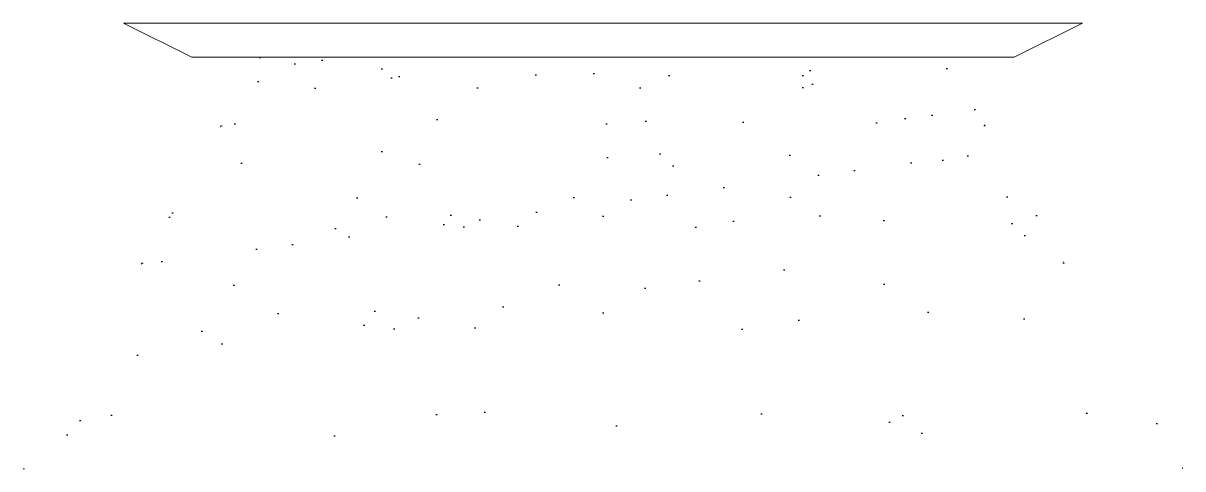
# Model space of a CAD drawing. Header units: millimetres. Extents: x -7.3 to 77.3, y -32.5 to 0.
import ezdxf

# ---------------------------------------------------------------- set-up
doc = ezdxf.new("R2010")
doc.units = ezdxf.units.MM
doc.header["$LTSCALE"] = 5
doc.linetypes.add('ACAD_ISO07W100', pattern=[3, 0, -3])
doc.layers.add('【Ajiang】04-五金配件外轮廓', color=106, linetype='Continuous', lineweight=5)
doc.layers.add('【Ajiang】04-金属外框', color=40, linetype='Continuous', lineweight=13)

msp = doc.modelspace()

# ---------------------------------------------------------------- hatches: boundary and pattern name
at = {"layer": '【Ajiang】04-金属外框', "lineweight": -3}
h = msp.add_hatch(dxfattribs=at)
h.set_pattern_fill('AR-SAND', color=251, scale=0.15)
h.set_pattern_definition([(37.5, (35, 0), (-0.24, 7.3412), [0, -5.7912, 0, -6.477, 0, -6.19125]), (7.5, (35, 0), (6.743, 10.7524), [0, -3.1242, 0, -5.2197, 0, -2.00025]), (327.5, (30.314, 0), (11.8649, 0.0216), [0, -1.905, 0, -6.858, 0, -8.9535]), (317.5, (30.314, 0), (11.4533, 3.344), [0, -0.9525, 0, -4.4958, 0, -5.1435])])
h.paths.add_polyline_path([(60, -2.485), (35, -2.485), (10, -2.485), (7.113, -7.485), (62.887, -7.485)])
h = msp.add_hatch(dxfattribs=at)
h.set_pattern_fill('AR-SAND', color=251, scale=0.2)
h.set_pattern_definition([(37.5, (35, 0), (-0.32, 9.7883), [0, -7.7216, 0, -8.636, 0, -8.255]), (7.5, (35, 0), (8.9905, 14.3365), [0, -4.1656, 0, -6.9596, 0, -2.667]), (327.5, (28.752, 0), (15.8198, 0.0287), [0, -2.54, 0, -9.144, 0, -11.938]), (317.5, (28.752, 0), (15.271, 4.4586), [0, -1.27, 0, -5.9944, 0, -6.858])])
h.paths.add_polyline_path([(62.887, -7.485), (7.113, -7.485), (1.34, -17.485), (68.66, -17.485)])
h = msp.add_hatch(dxfattribs=at)
h.set_pattern_fill('AR-SAND', color=251, scale=0.3)
h.set_pattern_definition([(37.5, (35, 0), (-0.48, 14.6824), [0, -11.5824, 0, -12.954, 0, -12.3825]), (7.5, (35, 0), (13.486, 21.505), [0, -6.2484, 0, -10.4394, 0, -4.0005]), (327.5, (25.627, 0), (23.7298, 0.043), [0, -3.81, 0, -13.716, 0, -17.907]), (317.5, (25.627, 0), (22.907, 6.688), [0, -1.905, 0, -8.9916, 0, -10.287])])
h.paths.add_polyline_path([(68.66, -17.485), (1.34, -17.485), (-7.321, -32.485), (77.321, -32.485)])

# ---------------------------------------------------------------- linework, layer by layer
at = {"layer": '【Ajiang】04-五金配件外轮廓', "color": 2}
msp.add_lwpolyline([(70, 0), (0, 0), (5, -2.485), (35, -2.485), (65, -2.485)], close=True, dxfattribs=at)
at = {"layer": '【Ajiang】04-金属外框', "color": 251, "linetype": 'ACAD_ISO07W100', "ltscale": 50}
for points in [[(60, -2.485), (35, -2.485), (10, -2.485), (7.113, -7.485), (62.887, -7.485)], [(62.887, -7.485), (7.113, -7.485), (1.34, -17.485), (68.66, -17.485)], [(68.66, -17.485), (1.34, -17.485), (-7.321, -32.485), (77.321, -32.485)]]:
    msp.add_lwpolyline(points, close=True, dxfattribs=at)

doc.saveas('drawing.dxf')
